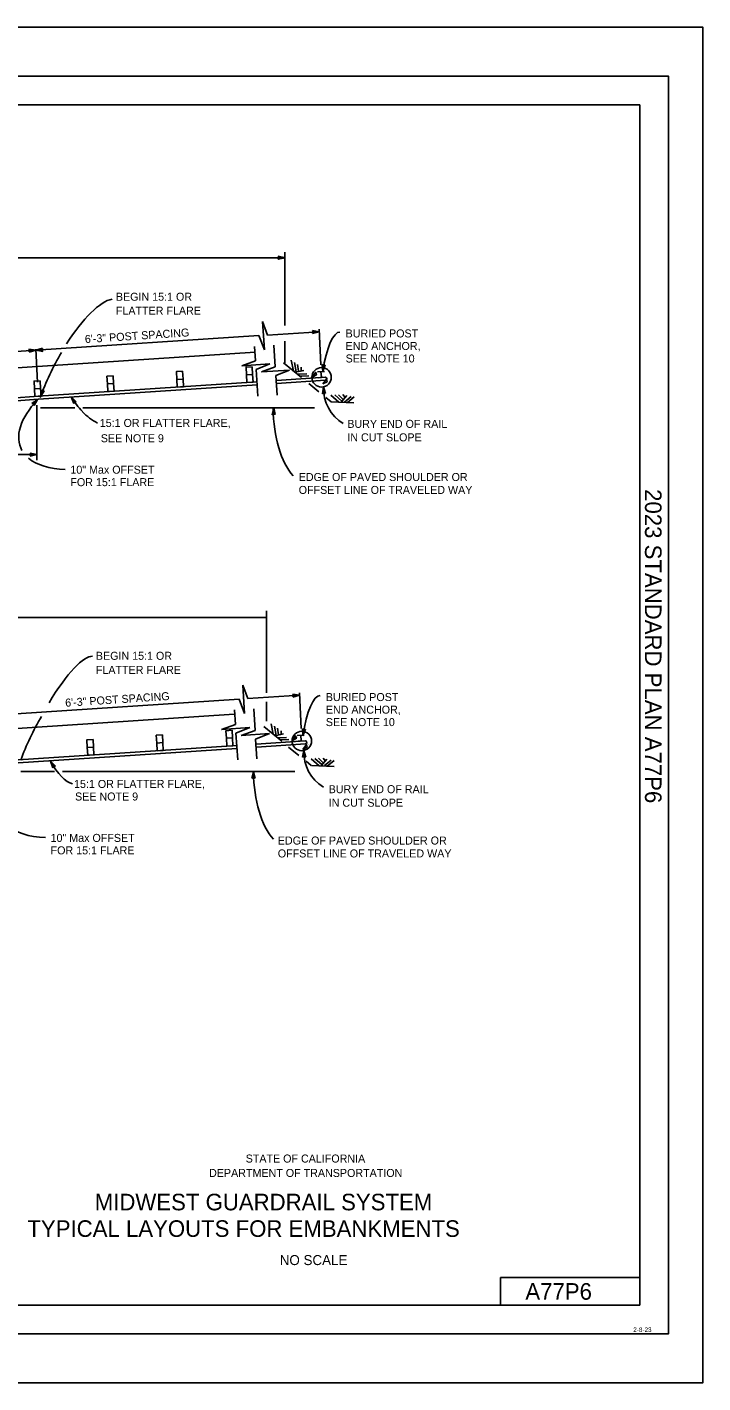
# Model space of a CAD drawing. Extents: x -893 to 867, y -474 to 712.
# Drawn here: x 276 to 867, y -474 to 712 of the extents above; entities that cross this region are included whole.
import ezdxf

# ---------------------------------------------------------------- set-up
doc = ezdxf.new("R2010")
doc.units = 0
for name, color, linetype in [('border_INSIDE-BORDER-anno', 7, 'Continuous'), ('border_PLOTTING-ELEMENTS', 7, 'Continuous'), ('border_rw_22x34_Cut_Lines', 7, 'Continuous'), ('border_SHEET', 7, 'Continuous'), ('border_WITHIN-BORDER-anno', 7, 'Continuous'), ('tcd_RAILING', 7, 'Continuous'), ('tcd_RAILING-anno', 7, 'Continuous')]:
    doc.layers.add(name, color=color, linetype=linetype)

msp = doc.modelspace()

# ---------------------------------------------------------------- linework, layer by layer
at = {"layer": 'border_PLOTTING-ELEMENTS'}
for points in [[(-893.5, -474), (866.5, -474), (866.5, 712), (-893.5, 712)], [(-863.5, 669), (836.5, 669), (836.5, -431), (-863.5, -431)]]:
    msp.add_lwpolyline(points, close=True, dxfattribs=at)
at = {"layer": 'border_rw_22x34_Cut_Lines'}
msp.add_lwpolyline([(-863.5, 669), (836.5, 669), (836.5, -431), (-863.5, -431)], close=True, dxfattribs=at)
at = {"layer": 'border_SHEET'}
for p, q in [((-813.5, 644), (811.5, 644)), ((811.5, 644), (811.5, -406)), ((689.5, -406), (689.5, -382)), ((689.5, -382), (811.5, -382)), ((811.5, -406), (-813.5, -406))]:
    msp.add_line(p, q, dxfattribs=at)
at = {"layer": 'tcd_RAILING'}
for p, q in [((190.1, 408.8), (475.1, 427.6)), ((474.4, 432.7), (475.3, 420.1)), ((491.3, 433.8), (492.5, 414.8)), ((463.2, 415.7), (475.3, 420.1)), ((487.9, 417.3), (463.2, 415.7)), ((487.9, 417.3), (475.8, 412.5)), ((508.4, 411.4), (506.6, 420.6)), ((511, 410.4), (509.4, 418.6)), ((513, 410.9), (512.1, 416.8)), ((475.8, 412.5), (477.3, 389)), ((480.5, 410.4), (492.5, 414.8)), ((505.1, 412), (480.5, 410.4)), ((505.1, 412), (493, 407.2)), ((493, 407.2), (494.2, 390.1)), ((493.6, 402.7), (536.3, 405.6)), ((510.1, 410), (517.5, 411.6)), ((512.5, 408.4), (520.1, 408.7)), ((514.3, 406.5), (521.9, 406.8)), ((515.3, 411.3), (515.3, 414.5)), ((529.4, 410.3), (535.6, 410.8)), ((530.1, 405.3), (536.2, 405.8)), ((532.5, 410.6), (532.9, 405.7)), ((285.2, 389), (476.5, 401.6)), ((285.4, 386.4), (476.7, 399)), ((493.8, 400.2), (536.5, 403)), ((548.1, 383.9), (541.2, 390.1)), ((550.8, 384.7), (544.6, 390.2)), ((552.1, 386.3), (547.8, 390.4)), ((550.3, 383.8), (555.3, 389.6)), ((553.7, 387.9), (551.7, 390.5)), ((553.2, 384), (559.1, 388.8)), ((555.7, 383.5), (561.6, 388.4)), ((171.8, 92.2), (456.7, 111)), ((456.8, 114.6), (457.7, 102)), ((473.7, 115.7), (474.9, 96.7)), ((445.6, 97.6), (457.7, 102)), ((470.3, 99.2), (445.6, 97.6)), ((470.3, 99.2), (458.2, 94.4)), ((462.9, 92.3), (474.9, 96.7)), ((490.8, 93.3), (489, 102.5)), ((493.4, 92.3), (491.8, 100.5)), ((495.4, 92.8), (494.5, 98.7)), ((497.7, 93.2), (497.7, 96.4)), ((267.6, 70.9), (458.9, 83.5)), ((458.2, 94.4), (459.7, 70.9)), ((487.5, 93.9), (462.9, 92.3)), ((487.5, 93.9), (475.4, 89.1)), ((475.4, 89.1), (476.6, 72)), ((476, 84.7), (518.7, 87.5)), ((476.2, 82.1), (518.9, 84.9)), ((492.5, 91.9), (499.9, 93.6)), ((494.9, 90.3), (502.5, 90.6)), ((496.6, 88.5), (504.3, 88.8)), ((511.8, 92.2), (517.9, 92.7)), ((512.5, 87.2), (518.6, 87.7)), ((514.9, 92.5), (515.3, 87.6)), ((267.8, 68.3), (459, 81)), ((530.9, 65.8), (523.9, 72)), ((533.5, 66.6), (527.3, 72.1)), ((534.8, 68.2), (530.5, 72.4)), ((532.7, 65.7), (537.6, 71.5)), ((536.4, 69.8), (534.4, 72.5)), ((535.6, 65.9), (541.5, 70.7)), ((538.1, 65.5), (544, 70.3))]:
    msp.add_line(p, q, dxfattribs=at)
for points in [[(515.5, 405.4), (499.9, 418.2)], [(530.7, 393), (521.8, 400.3)], [(541.4, 384.2), (536.9, 387.9)], [(561.4, 383.3), (541.4, 384.1)], [(498.2, 87.4), (482.7, 100.1)], [(513.1, 74.9), (504.1, 82.2)], [(524.1, 66.1), (519.6, 69.8)], [(544.1, 65.3), (524.2, 66)]]:
    msp.add_lwpolyline(points, dxfattribs=at)
for points in [[(350.8, 406.9), (345.4, 406.6), (345.8, 399.8), (351.2, 400.1)], [(411.5, 410.9), (406.1, 410.6), (406.5, 403.8), (411.9, 404.1)], [(411.9, 404.1), (406.5, 403.8), (406.9, 397.1), (412.3, 397.4)], [(472.5, 414.9), (467.1, 414.6), (467.4, 407.8), (472.8, 408.2)], [(472.8, 408.2), (467.4, 407.8), (467.8, 401.1), (473.2, 401.4)], [(524.9, 405.8), (528, 410), (528.7, 407.8)], [(534.3, 399.8), (537.4, 404), (538.1, 401.8)], [(287, 402.6), (281.6, 402.3), (282, 395.5), (287.4, 395.8)], [(287.4, 395.8), (282, 395.5), (282.4, 388.8), (287.8, 389.1)], [(351.2, 400.1), (345.8, 399.8), (346.2, 393.1), (351.6, 393.4)], [(454.9, 96.8), (449.4, 96.5), (449.8, 89.8), (455.2, 90.1)], [(333.2, 88.8), (327.8, 88.5), (328.2, 81.7), (333.6, 82.1)], [(393.9, 92.8), (388.5, 92.5), (388.9, 85.7), (394.3, 86.1)], [(394.3, 86.1), (388.9, 85.7), (389.2, 79), (394.6, 79.3)], [(455.2, 90.1), (449.8, 89.8), (450.2, 83), (455.6, 83.3)], [(507.3, 87.7), (510.4, 92), (511.1, 89.8)], [(516.7, 80.1), (519.8, 84.3), (520.5, 82.1)], [(333.6, 82.1), (328.2, 81.7), (328.6, 75), (334, 75.3)]]:
    msp.add_lwpolyline(points, close=True, dxfattribs=at)
for centre in [(533.1, 405.6), (515.8, 87.5)]:
    msp.add_circle(centre, 8.5, dxfattribs=at)
for centre, radius, start, end in [((536.4, 404.3), 1.3, 273.7631, 93.7631), ((69.1, 3458), 3076.6, 269.457, 274.0273), ((69.1, 3458), 3079.2, 269.4662, 274.0273), ((518.8, 86.2), 1.3, 273.7631, 93.7631)]:
    msp.add_arc(centre, radius, start, end, dxfattribs=at)
at = {"layer": 'tcd_RAILING-anno'}
for p, q in [((501.1, 510.2), (13.9, 510.2)), ((501.1, 510.2), (13.9, 510.2)), ((500.9, 451), (500.9, 515.2)), ((483.1, 429.7), (481.5, 454.4)), ((481.5, 454.4), (485.7, 442.6)), ((478.2, 442.1), (283.2, 429.3)), ((483.1, 429.7), (478.2, 442.1)), ((531.1, 445.5), (485.7, 442.6)), ((525.9, 445.2), (525, 446.5)), ((525, 446.5), (525, 446.5)), ((525, 446.5), (531.1, 445.5)), ((531.1, 445.5), (525.2, 443.8)), ((525.2, 443.8), (525.9, 445.2)), ((525.2, 443.8), (525.2, 443.8)), ((525.3, 446.1), (529.7, 445.5)), ((529.7, 445.4), (525.4, 444.2)), ((525.5, 445.8), (528.4, 445.4)), ((528.4, 445.4), (525.6, 444.6)), ((525.7, 445.5), (527, 445.3)), ((527, 445.3), (525.8, 444.9)), ((531, 447.6), (532.5, 416.4)), ((531.1, 445.5), (531.1, 445.5)), ((283.2, 429.3), (221.7, 425.3)), ((278, 429), (277.1, 430.2)), ((277.1, 430.2), (277.1, 430.2)), ((277.1, 430.2), (283.2, 429.3)), ((283.2, 429.3), (277.3, 427.6)), ((277.3, 427.6), (278, 429)), ((277.3, 427.6), (277.3, 427.6)), ((277.4, 429.9), (281.8, 429.2)), ((281.8, 429.2), (277.5, 427.9)), ((277.6, 429.6), (280.4, 429.1)), ((280.4, 429.1), (277.7, 428.3)), ((277.8, 429.2), (279.1, 429)), ((279.1, 429), (277.9, 428.7)), ((283.1, 430.3), (284.5, 401.4)), ((283.2, 429.3), (289.1, 431)), ((289.3, 428.3), (283.2, 429.3)), ((283.2, 429.3), (283.2, 429.3)), ((283.2, 429.3), (283.2, 429.3)), ((284.6, 429.4), (288.9, 430.6)), ((289, 428.7), (284.6, 429.4)), ((286, 429.5), (288.7, 430.3)), ((288.8, 429), (286, 429.5)), ((287.3, 429.6), (288.5, 429.9)), ((288.6, 429.4), (287.3, 429.6)), ((289.1, 431), (288.4, 429.6)), ((288.4, 429.6), (289.3, 428.3)), ((289.1, 431), (289.1, 431)), ((289.3, 428.3), (289.3, 428.3)), ((500.9, 418.2), (500.9, 437.3)), ((534.1, 410.7), (533.6, 416.8)), ((533.6, 416.8), (533.6, 416.8)), ((533.6, 416.8), (534.8, 415.8)), ((534.3, 412.1), (534, 416.5)), ((536.3, 416.4), (534.1, 410.7)), ((535.9, 416.3), (534.3, 412.1)), ((534.5, 413.4), (534.3, 416.3)), ((535.5, 416.1), (534.5, 413.4)), ((534.7, 414.8), (534.6, 416)), ((535.1, 416), (534.7, 414.8)), ((534.8, 415.8), (536.3, 416.4)), ((536.3, 416.4), (536.3, 416.4)), ((534.1, 410.7), (534.1, 410.7)), ((287.2, 388.6), (288, 394.7)), ((290.5, 393.8), (287.2, 388.6)), ((287.7, 389.9), (288.3, 394.3)), ((290.1, 393.7), (287.7, 389.9)), ((288, 394.7), (288, 394.7)), ((288, 394.7), (289, 393.5)), ((288.2, 391.2), (288.6, 394)), ((289.7, 393.6), (288.2, 391.2)), ((288.7, 392.5), (288.8, 393.7)), ((289.3, 393.5), (288.7, 392.5)), ((289, 393.5), (290.5, 393.8)), ((290.5, 393.8), (290.5, 393.8)), ((533.8, 391.3), (534.9, 397.3)), ((535.1, 392.1), (533.8, 391.3)), ((534.1, 391.5), (535, 395.9)), ((534.5, 391.7), (535, 394.6)), ((534.8, 391.9), (535.1, 393.2)), ((534.9, 397.3), (534.9, 397.3)), ((534.9, 397.3), (536.4, 391.4)), ((535, 395.9), (536.1, 391.6)), ((535, 394.6), (535.7, 391.8)), ((535.1, 393.2), (535.4, 392)), ((536.4, 391.4), (535.1, 392.1)), ((279.6, 382.7), (284.7, 386.2)), ((281.1, 382.4), (279.6, 382.7)), ((279.6, 382.7), (279.6, 382.7)), ((280, 382.6), (283.8, 385.2)), ((280.5, 382.6), (282.8, 384.2)), ((280.8, 382.5), (281.9, 383.2)), ((281.6, 380.9), (281.1, 382.4)), ((281.9, 383.2), (281.2, 382.1)), ((282.8, 384.2), (281.3, 381.7)), ((283.7, 385.2), (281.5, 381.3)), ((284.7, 386.2), (281.6, 380.9)), ((281.6, 380.9), (281.6, 380.9)), ((284.2, 381.1), (284.2, 336.5)), ((284.7, 386.2), (284.7, 386.2)), ((287.2, 388.6), (287.2, 388.6)), ((316.4, 382.6), (314.2, 388.4)), ((314.2, 388.4), (314.2, 388.4)), ((314.2, 388.4), (318.6, 384.1)), ((316.6, 383), (314.9, 387.2)), ((314.9, 387.2), (318.2, 384.1)), ((316.8, 383.4), (315.7, 386.1)), ((315.7, 386.1), (317.8, 384.1)), ((317.1, 384.1), (316.4, 382.6)), ((316.4, 382.6), (316.4, 382.6)), ((317, 383.8), (316.5, 384.9)), ((316.5, 384.9), (317.4, 384.1)), ((318.6, 384.1), (317.1, 384.1)), ((318.6, 384.1), (318.6, 384.1)), ((533.8, 391.3), (533.8, 391.3)), ((536.4, 391.4), (536.4, 391.4)), ((317.2, 379), (287.4, 379)), ((526.9, 379), (324.4, 379)), ((491.2, 379), (490, 372.9)), ((490, 372.9), (491.3, 373.8)), ((490, 372.9), (490, 372.9)), ((491.2, 377.6), (490.3, 373.2)), ((491.2, 376.2), (490.7, 373.4)), ((491.3, 374.8), (491, 373.6)), ((492.6, 373), (491.2, 379)), ((491.2, 379), (491.2, 379)), ((492.3, 373.2), (491.2, 377.6)), ((491.9, 373.4), (491.2, 376.2)), ((491.6, 373.6), (491.3, 374.8)), ((491.3, 373.8), (492.6, 373)), ((492.6, 373), (492.6, 373)), ((284.2, 338), (38.7, 338)), ((279, 338), (278.2, 339.3)), ((278.2, 339.3), (278.2, 339.3)), ((278.2, 339.3), (284.2, 338)), ((284.2, 338), (278.2, 336.6)), ((278.2, 336.6), (279, 338)), ((278.2, 336.6), (278.2, 336.6)), ((278.5, 338.9), (282.9, 338)), ((282.8, 338), (278.5, 337)), ((281.5, 338), (278.6, 337.3)), ((278.7, 338.6), (281.5, 338)), ((278.9, 338.2), (280.1, 338)), ((280.1, 338), (278.9, 337.7)), ((284.2, 340.1), (284.2, 333)), ((284.2, 338), (284.2, 338)), ((484.8, 195.5), (7.8, 195.5)), ((484.8, 129.6), (484.8, 201.3)), ((465.8, 111.6), (464.2, 136.3)), ((464.2, 136.3), (468.5, 124.5)), ((460.9, 124), (265.9, 111.2)), ((465.8, 111.6), (460.9, 124)), ((513.8, 127.5), (468.5, 124.5)), ((484.8, 121.7), (484.8, 104.7)), ((508.6, 127.1), (507.8, 128.4)), ((507.8, 128.4), (507.8, 128.4)), ((507.8, 128.4), (513.8, 127.5)), ((513.8, 127.5), (507.9, 125.7)), ((507.9, 125.7), (508.6, 127.1)), ((507.9, 125.7), (507.9, 125.7)), ((508, 128.1), (512.4, 127.4)), ((512.4, 127.4), (508.1, 126.1)), ((508.2, 127.7), (511.1, 127.3)), ((511.1, 127.3), (508.3, 126.5)), ((508.4, 127.4), (509.7, 127.2)), ((509.7, 127.2), (508.5, 126.8)), ((513.7, 129.5), (515.2, 98.3)), ((513.8, 127.5), (513.8, 127.5)), ((516.7, 92), (516.3, 98.1)), ((516.3, 98.1), (516.3, 98.1)), ((516.3, 98.1), (517.5, 97.1)), ((516.9, 93.4), (516.6, 97.8)), ((518.9, 97.7), (516.7, 92)), ((517.1, 94.7), (516.9, 97.6)), ((518.5, 97.5), (516.9, 93.3)), ((518.1, 97.4), (517.1, 94.7)), ((517.3, 96.1), (517.2, 97.3)), ((517.8, 97.2), (517.3, 96.1)), ((517.5, 97.1), (518.9, 97.7)), ((518.9, 97.7), (518.9, 97.7)), ((516.7, 92), (516.7, 92)), ((516.5, 73.2), (517.6, 79.2)), ((517.8, 74), (516.5, 73.2)), ((516.5, 73.2), (516.5, 73.2)), ((516.8, 73.4), (517.7, 77.9)), ((517.2, 73.7), (517.7, 76.5)), ((517.5, 73.9), (517.8, 75.1)), ((517.6, 79.2), (517.6, 79.2)), ((517.6, 79.2), (519.2, 73.3)), ((517.7, 77.8), (518.8, 73.5)), ((517.7, 76.5), (518.4, 73.7)), ((517.8, 75.1), (518.1, 73.9)), ((519.2, 73.3), (517.8, 74)), ((519.2, 73.3), (519.2, 73.3)), ((299.6, 60.9), (270.2, 60.9)), ((298, 64.1), (296, 69.9)), ((296, 69.9), (296, 69.9)), ((296, 69.9), (300.3, 65.5)), ((298.2, 64.4), (296.7, 68.7)), ((296.7, 68.7), (299.8, 65.5)), ((298.4, 64.8), (297.4, 67.5)), ((297.4, 67.5), (299.5, 65.4)), ((298.7, 65.4), (298, 64.1)), ((298, 64.1), (298, 64.1)), ((298.6, 65.2), (298.2, 66.3)), ((298.2, 66.3), (299, 65.5)), ((300.3, 65.5), (298.7, 65.4)), ((300.3, 65.5), (300.3, 65.5)), ((509.6, 60.9), (306.4, 60.9)), ((473.4, 60.9), (472.2, 54.9)), ((473.5, 59.5), (472.6, 55.1)), ((474.9, 54.9), (473.4, 60.9)), ((473.4, 60.9), (473.4, 60.9)), ((474.5, 55.1), (473.5, 59.5)), ((472.2, 54.9), (473.5, 55.7)), ((472.2, 54.9), (472.2, 54.9)), ((473.5, 58.1), (472.9, 55.3)), ((473.5, 56.7), (473.3, 55.5)), ((474.2, 55.3), (473.5, 58.1)), ((473.8, 55.5), (473.5, 56.7)), ((473.5, 55.7), (474.9, 54.9)), ((474.9, 54.9), (474.9, 54.9))]:
    msp.add_line(p, q, dxfattribs=at)
msp.add_lwpolyline([(495.2, 511.5), (501.1, 510.2), (495.2, 508.9), (495.4, 509.2), (499.7, 510.2), (495.4, 511.2), (495.6, 510.8), (498.4, 510.2), (495.6, 509.6), (495.8, 509.9), (497, 510.2), (495.8, 510.5), (496, 510.2), (495.2, 508.9), (496, 510.2)], close=True, dxfattribs=at)
msp.add_lwpolyline([(495.2, 511.5), (501.1, 510.2), (495.2, 508.9), (495.4, 509.2), (499.7, 510.2), (495.4, 511.2), (495.6, 510.8), (498.4, 510.2), (495.6, 509.6), (495.8, 509.9), (497, 510.2), (495.8, 510.5), (496, 510.2), (495.2, 508.9), (496, 510.2)], close=True, dxfattribs=at)
for centre, radius, start, end in [((570.2, 395.4), 35.3, 176.9938, 239.0191), ((384.4, 432.2), 82.8, 211.9896, 223.1594), ((358.9, 408.3), 47.9, 223.1594, 243.0806), ((552.9, 77.4), 35.3, 176.9938, 239.0191)]:
    msp.add_arc(centre, radius, start, end, dxfattribs=at)
for centre, major_axis, ratio, start_param, end_param in [((322.7, 409.9), (-33.5, -63.4), 0.326741, 3.396473, 4.483864), ((545.8, 392.6), (-3.4, -52.6), 0.25861, 3.14222, 4.378478), ((314.1, 401.5), (-30.8, -63.6), 0.278854, 4.431305, 5.057274), ((355.6, 380.1), (85.6, 36.3), 0.485294, 2.313461, 3.194406), ((524.1, 382.5), (0.7, 71), 0.471531, 1.632457, 2.664812), ((355.6, 380.1), (85.6, 36.3), 0.485294, 3.388703, 3.946436), ((296.8, 83.4), (-37.6, -77.7), 0.228302, 3.227108, 4.322051), ((528.5, 74.6), (-3.4, -52.6), 0.25861, 3.14222, 4.39139), ((296.8, 83.4), (-30.8, -63.6), 0.278854, 4.43569, 5.046206), ((306, 80.1), (13.8, -29.9), 0.412635, 4.884363, 5.957316), ((506.9, 64.5), (0.7, 71), 0.471531, 1.632457, 2.664812), ((338.3, 58.1), (85.6, 36.3), 0.485294, 3.353089, 3.946436)]:
    msp.add_ellipse(centre, major_axis=major_axis, ratio=ratio, start_param=start_param, end_param=end_param, dxfattribs=at)

# ---------------------------------------------------------------- texts
at = {"layer": 'border_INSIDE-BORDER-anno'}
for s, height, p in [('STATE OF CALIFORNIA', 7, (466.7, -281.3)), ('DEPARTMENT OF TRANSPORTATION', 7, (434.7, -293.9)), ('MIDWEST GUARDRAIL SYSTEM', 14.5, (334.7, -323.1)), ('TYPICAL LAYOUTS FOR EMBANKMENTS', 14.5, (275.8, -346.3)), ('NO SCALE', 8.75, (496.5, -371))]:
    msp.add_text(s, height=height, dxfattribs=at).set_placement(p)
at = {"layer": 'border_WITHIN-BORDER-anno'}
msp.add_text('2023 STANDARD PLAN A77P6', height=14.5, rotation=270, dxfattribs=at).set_placement((815.9, 307.8))
for s, height, p in [('A77P6', 14.5, (711.3, -401.3)), ('2-8-23', 4, (805.7, -429.5))]:
    msp.add_text(s, height=height, dxfattribs=at).set_placement(p)
at = {"layer": 'tcd_RAILING'}
for p in [(526.5, 406.5), (529.8, 412.7), (537.5, 411.4), (531.4, 397), (538.8, 402.8), (508.9, 88.5), (509.2, 88.5), (512.2, 94.6), (512.5, 94.6), (519.8, 93.3), (520.2, 93.3), (521.2, 84.7), (521.5, 84.7)]:
    msp.add_text('.', height=0.8, rotation=357.75, dxfattribs=at).set_placement(p)
at = {"layer": 'tcd_RAILING-anno'}
for s, p in [('BEGIN 15:1 OR', (353.2, 472.6)), ('FLATTER FLARE', (353.2, 460.4)), ('BURIED POST', (554.1, 440.5)), ('END ANCHOR,', (554.1, 429.5)), ('SEE NOTE 10', (554.1, 418.6)), ('15:1 OR FLATTER FLARE,', (339.1, 362.2)), ('BURY END OF RAIL', (555.6, 361.4)), ('SEE NOTE 9', (340, 348.8)), ('IN CUT SLOPE', (555.6, 349.6)), ('10" Max OFFSET', (313.4, 321.3)), ('EDGE OF PAVED SHOULDER OR', (513.1, 314.9)), ('FOR 15:1 FLARE', (313.4, 310.4)), ('OFFSET LINE OF TRAVELED WAY', (513.1, 303.6)), ('BEGIN 15:1 OR', (335.7, 158.5)), ('FLATTER FLARE', (335.7, 146.2)), ('BURIED POST', (536.8, 122.4)), ('SEE NOTE 10', (536.8, 100.5)), ('END ANCHOR,', (536.8, 111.4)), ('15:1 OR FLATTER FLARE,', (316.6, 46.4)), ('BURY END OF RAIL', (539.3, 41.8)), ('SEE NOTE 9', (317.5, 35.4)), ('IN CUT SLOPE', (539.3, 30)), ('10" Max OFFSET', (296.1, -0.8)), ('EDGE OF PAVED SHOULDER OR', (494.8, -3.1)), ('FOR 15:1 FLARE', (296.1, -11.7)), ('OFFSET LINE OF TRAVELED WAY', (494.8, -14.4))]:
    msp.add_text(s, height=7, dxfattribs=at).set_placement(p)
for p in [(326.3, 435.5), (309.1, 117.4)]:
    msp.add_text('6\'-3" POST SPACING', height=7, rotation=3.7503, dxfattribs=at).set_placement(p)

doc.saveas('drawing.dxf')
